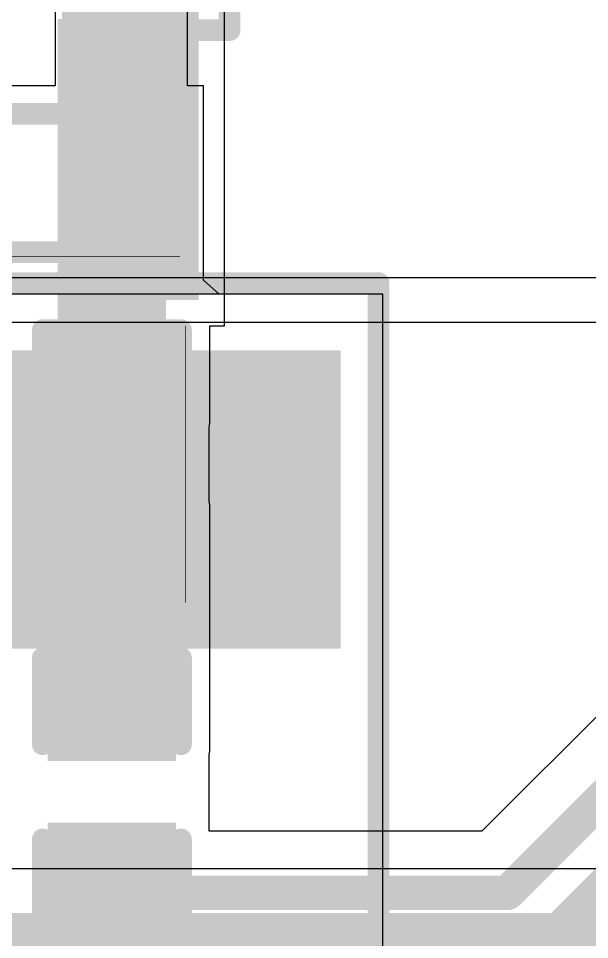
# Model space of a CAD drawing. Header units: inches. Extents: x 0 to 5271, y 0 to 5417.
# Drawn here: x 27.42 to 30.78, y 85.67 to 91.09 of the extents above; entities that cross this region are included whole.
import ezdxf

# ---------------------------------------------------------------- set-up
doc = ezdxf.new("R2010")
doc.units = ezdxf.units.IN
for name, color, linetype in [('Bottom Layer', 5, 'Continuous'), ('Bottom Overlay', 54, 'Continuous'), ('Bottom Paste', 16, 'Continuous'), ('Bottom Solder', 6, 'Continuous'), ('L2_GND1', 16, 'Continuous'), ('L6_SIG2', 130, 'Continuous'), ('Top Layer', 1, 'Continuous'), ('Top Overlay', 2, 'Continuous'), ('Top Paste', 8, 'Continuous'), ('Top Solder', 216, 'Continuous')]:
    doc.layers.add(name, color=color, linetype=linetype)

# ---------------------------------------------------------------- blocks, each defined once
blk = doc.blocks.new('8_SOIC_EP_153')
at = {"layer": 'Top Layer'}
blk.add_hatch(color=1, dxfattribs=at).paths.add_polyline_path([(-1.925, -1.605), (-1.925, -2.205), (-3.475, -2.205), (-3.475, -1.605)])
at = {"layer": 'Top Paste'}
blk.add_hatch(color=8, dxfattribs=at).paths.add_polyline_path([(-1.925, -1.605), (-1.925, -2.205), (-3.475, -2.205), (-3.475, -1.605)])
at = {"layer": 'Top Solder'}
blk.add_hatch(color=216, dxfattribs=at).paths.add_polyline_path([(-1.8234, -1.5034), (-1.8234, -2.3066), (-3.5766, -2.3066), (-3.5766, -1.5034)])
at = {"layer": 'Top Overlay'}
for points in [[(-1.9906, -2.3114, 0.127, 0.127, 0), (-1.9906, -2.4892, 0.127, 0.127, 0)], [(-1.9906, -2.4892, 0.127, 0.127, 0), (1.9906, -2.4892, 0.127, 0.127, 0)]]:
    blk.add_lwpolyline(points, format="xyseb", dxfattribs=at)
for points in [[(-2.0224, -2.3114, 0.0635, 0.0635, 1), (-1.9589, -2.3114, 0.0635, 0.0635, 1)], [(-2.0224, -2.4892, 0.0635, 0.0635, 1), (-1.9589, -2.4892, 0.0635, 0.0635, 1)], [(-2.0224, -2.4892, 0.0635, 0.0635, 1), (-1.9589, -2.4892, 0.0635, 0.0635, 1)]]:
    blk.add_lwpolyline(points, format="xyseb", close=True, dxfattribs=at)
blk = doc.blocks.new('R___0402_157')
at = {"layer": 'Top Layer'}
for points in [[(-0.6985, -0.3175), (-0.6985, 0.3175), (-0.2413, 0.3175), (-0.2413, -0.3175)], [(0.2413, -0.3175), (0.2413, 0.3175), (0.6985, 0.3175), (0.6985, -0.3175)]]:
    blk.add_hatch(color=1, dxfattribs=at).paths.add_polyline_path(points)
at = {"layer": 'Top Paste'}
for points in [[(-0.6985, -0.3175), (-0.6985, 0.3175), (-0.2413, 0.3175), (-0.2413, -0.3175)], [(0.2413, -0.3175), (0.2413, 0.3175), (0.6985, 0.3175), (0.6985, -0.3175)]]:
    blk.add_hatch(color=8, dxfattribs=at).paths.add_polyline_path(points)
at = {"layer": 'Top Solder'}
for points in [[(-0.7535, -0.3725), (-0.7535, 0.3725), (-0.1863, 0.3725), (-0.1863, -0.3725)], [(0.1863, -0.3725), (0.1863, 0.3725), (0.7535, 0.3725), (0.7535, -0.3725)]]:
    blk.add_hatch(color=216, dxfattribs=at).paths.add_polyline_path(points)
at = {"layer": 'Top Overlay'}
for points in [[(-0.7874, 0.4064, 0.127, 0.127, 0), (-0.7874, -0.4064, 0.127, 0.127, 0)], [(-0.7874, 0.4064, 0.127, 0.127, 0), (0.7874, 0.4064, 0.127, 0.127, 0)], [(0.7874, 0.4064, 0.127, 0.127, 0), (0.7874, -0.4064, 0.127, 0.127, 0)], [(-0.7874, -0.4064, 0.127, 0.127, 0), (0.7874, -0.4064, 0.127, 0.127, 0)], [(-0.8128, -0.4318, 0.00323, 0.00323, 0), (0.8128, -0.4318, 0.00323, 0.00323, 0)]]:
    blk.add_lwpolyline(points, format="xyseb", dxfattribs=at)
for points in [[(-0.8191, 0.4064, 0.0635, 0.0635, 1), (-0.7556, 0.4064, 0.0635, 0.0635, 1)], [(-0.8191, 0.4064, 0.0635, 0.0635, 1), (-0.7556, 0.4064, 0.0635, 0.0635, 1)], [(0.7557, 0.4064, 0.0635, 0.0635, 1), (0.8192, 0.4064, 0.0635, 0.0635, 1)], [(0.7557, 0.4064, 0.0635, 0.0635, 1), (0.8192, 0.4064, 0.0635, 0.0635, 1)], [(-0.8191, -0.4064, 0.0635, 0.0635, 1), (-0.7556, -0.4064, 0.0635, 0.0635, 1)], [(-0.8191, -0.4064, 0.0635, 0.0635, 1), (-0.7556, -0.4064, 0.0635, 0.0635, 1)], [(0.7557, -0.4064, 0.0635, 0.0635, 1), (0.8192, -0.4064, 0.0635, 0.0635, 1)], [(0.7557, -0.4064, 0.0635, 0.0635, 1), (0.8192, -0.4064, 0.0635, 0.0635, 1)], [(-0.8136, -0.4318, 0.00161, 0.00161, 1), (-0.812, -0.4318, 0.00161, 0.00161, 1)], [(0.812, -0.4318, 0.00161, 0.00161, 1), (0.8136, -0.4318, 0.00161, 0.00161, 1)]]:
    blk.add_lwpolyline(points, format="xyseb", close=True, dxfattribs=at)
blk = doc.blocks.new('YSPIT0630A_1R0M_B_199')
at = {"layer": 'Bottom Layer'}
blk.add_hatch(color=5, dxfattribs=at).paths.add_polyline_path([(-2.8, 2.8), (-1.25, 2.8), (-1.25, -2.8), (-2.8, -2.8)])
at = {"layer": 'Bottom Paste'}
blk.add_hatch(color=16, dxfattribs=at).paths.add_polyline_path([(-2.8, 2.8), (-1.25, 2.8), (-1.25, -2.8), (-2.8, -2.8)])
at = {"layer": 'Bottom Solder'}
blk.add_hatch(color=6, dxfattribs=at).paths.add_polyline_path([(-2.9016, 2.9016), (-1.1484, 2.9016), (-1.1484, -2.9016), (-2.9016, -2.9016)])
at = {"layer": 'Bottom Overlay'}
for points in [[(3.302, 3.1242, 0.127, 0.127, 0), (-3.298, 3.1242, 0.127, 0.127, 0)], [(-3.298, -3.2766, 0.127, 0.127, 0), (-3.298, 3.1242, 0.127, 0.127, 0)]]:
    blk.add_lwpolyline(points, format="xyseb", dxfattribs=at)
blk.add_lwpolyline([(-3.3297, 3.1242, 0.0635, 0.0635, 1), (-3.2662, 3.1242, 0.0635, 0.0635, 1)], format="xyseb", close=True, dxfattribs=at)
blk.add_lwpolyline([(-3.3297, 3.1242, 0.0635, 0.0635, 1), (-3.2662, 3.1242, 0.0635, 0.0635, 1)], format="xyseb", close=True, dxfattribs=at)
blk = doc.blocks.new('R___0402_B_224')
at = {"layer": 'Bottom Layer'}
for points in [[(-0.2413, 0.3174), (-0.2413, -0.3176), (-0.6985, -0.3176), (-0.6985, 0.3174)], [(0.6985, 0.3174), (0.6985, -0.3176), (0.2413, -0.3176), (0.2413, 0.3174)]]:
    blk.add_hatch(color=5, dxfattribs=at).paths.add_polyline_path(points)
at = {"layer": 'Bottom Paste'}
for points in [[(-0.2413, 0.3174), (-0.2413, -0.3176), (-0.6985, -0.3176), (-0.6985, 0.3174)], [(0.6985, 0.3174), (0.6985, -0.3176), (0.2413, -0.3176), (0.2413, 0.3174)]]:
    blk.add_hatch(color=16, dxfattribs=at).paths.add_polyline_path(points)
at = {"layer": 'Bottom Solder'}
for points in [[(-0.1863, 0.3725), (-0.1863, -0.3726), (-0.7535, -0.3726), (-0.7535, 0.3725)], [(0.7535, 0.3725), (0.7535, -0.3726), (0.1863, -0.3726), (0.1863, 0.3725)]]:
    blk.add_hatch(color=6, dxfattribs=at).paths.add_polyline_path(points)
at = {"layer": 'Bottom Overlay'}
for points in [[(-0.7874, 0.4063, 0.127, 0.127, 0), (-0.7874, -0.4065, 0.127, 0.127, 0)], [(0.7874, 0.4063, 0.127, 0.127, 0), (-0.7874, 0.4063, 0.127, 0.127, 0)], [(0.8128, 0.4317, 0.00323, 0.00323, 0), (-0.8128, 0.4317, 0.00323, 0.00323, 0)], [(0.7874, 0.4063, 0.127, 0.127, 0), (0.7874, -0.4065, 0.127, 0.127, 0)], [(0.7874, -0.4065, 0.127, 0.127, 0), (-0.7874, -0.4065, 0.127, 0.127, 0)]]:
    blk.add_lwpolyline(points, format="xyseb", dxfattribs=at)
for points in [[(-0.8192, 0.4063, 0.0635, 0.0635, 1), (-0.7557, 0.4063, 0.0635, 0.0635, 1)], [(-0.8192, 0.4063, 0.0635, 0.0635, 1), (-0.7557, 0.4063, 0.0635, 0.0635, 1)], [(-0.8136, 0.4317, 0.00161, 0.00161, 1), (-0.812, 0.4317, 0.00161, 0.00161, 1)], [(0.7556, 0.4063, 0.0635, 0.0635, 1), (0.8191, 0.4063, 0.0635, 0.0635, 1)], [(0.7556, 0.4063, 0.0635, 0.0635, 1), (0.8191, 0.4063, 0.0635, 0.0635, 1)], [(0.812, 0.4317, 0.00161, 0.00161, 1), (0.8136, 0.4317, 0.00161, 0.00161, 1)], [(-0.8192, -0.4065, 0.0635, 0.0635, 1), (-0.7557, -0.4065, 0.0635, 0.0635, 1)], [(-0.8192, -0.4065, 0.0635, 0.0635, 1), (-0.7557, -0.4065, 0.0635, 0.0635, 1)], [(0.7556, -0.4065, 0.0635, 0.0635, 1), (0.8191, -0.4065, 0.0635, 0.0635, 1)], [(0.7556, -0.4065, 0.0635, 0.0635, 1), (0.8191, -0.4065, 0.0635, 0.0635, 1)]]:
    blk.add_lwpolyline(points, format="xyseb", close=True, dxfattribs=at)
blk = doc.blocks.new('C___0402_400')
at = {"layer": 'Top Layer'}
for points in [[(-0.6985, -0.3175), (-0.6985, 0.3175), (-0.2413, 0.3175), (-0.2413, -0.3175)], [(0.2413, -0.3175), (0.2413, 0.3175), (0.6985, 0.3175), (0.6985, -0.3175)]]:
    blk.add_hatch(color=1, dxfattribs=at).paths.add_polyline_path(points)
at = {"layer": 'Top Paste'}
for points in [[(-0.6985, -0.3175), (-0.6985, 0.3175), (-0.2413, 0.3175), (-0.2413, -0.3175)], [(0.2413, -0.3175), (0.2413, 0.3175), (0.6985, 0.3175), (0.6985, -0.3175)]]:
    blk.add_hatch(color=8, dxfattribs=at).paths.add_polyline_path(points)
at = {"layer": 'Top Solder'}
for points in [[(-0.7585, -0.3775), (-0.7585, 0.3775), (-0.1813, 0.3775), (-0.1813, -0.3775)], [(0.1813, -0.3775), (0.1813, 0.3775), (0.7585, 0.3775), (0.7585, -0.3775)]]:
    blk.add_hatch(color=216, dxfattribs=at).paths.add_polyline_path(points)
at = {"layer": 'Top Overlay'}
for points in [[(-0.7874, 0.4064, 0.127, 0.127, 0), (-0.7874, -0.4064, 0.127, 0.127, 0)], [(-0.7874, 0.4064, 0.127, 0.127, 0), (-0.2794, 0.4064, 0.127, 0.127, 0)], [(0.2794, 0.4064, 0.127, 0.127, 0), (0.7874, 0.4064, 0.127, 0.127, 0)], [(0.7874, 0.4064, 0.127, 0.127, 0), (0.7874, -0.4064, 0.127, 0.127, 0)], [(-0.7874, -0.4064, 0.127, 0.127, 0), (-0.2794, -0.4064, 0.127, 0.127, 0)], [(0.2794, -0.4064, 0.127, 0.127, 0), (0.7874, -0.4064, 0.127, 0.127, 0)]]:
    blk.add_lwpolyline(points, format="xyseb", dxfattribs=at)
for points in [[(-0.8191, 0.4064, 0.0635, 0.0635, 1), (-0.7556, 0.4064, 0.0635, 0.0635, 1)], [(-0.8191, 0.4064, 0.0635, 0.0635, 1), (-0.7556, 0.4064, 0.0635, 0.0635, 1)], [(-0.3111, 0.4064, 0.0635, 0.0635, 1), (-0.2476, 0.4064, 0.0635, 0.0635, 1)], [(0.2477, 0.4064, 0.0635, 0.0635, 1), (0.3112, 0.4064, 0.0635, 0.0635, 1)], [(0.7557, 0.4064, 0.0635, 0.0635, 1), (0.8192, 0.4064, 0.0635, 0.0635, 1)], [(0.7557, 0.4064, 0.0635, 0.0635, 1), (0.8192, 0.4064, 0.0635, 0.0635, 1)], [(-0.8191, -0.4064, 0.0635, 0.0635, 1), (-0.7556, -0.4064, 0.0635, 0.0635, 1)], [(-0.8191, -0.4064, 0.0635, 0.0635, 1), (-0.7556, -0.4064, 0.0635, 0.0635, 1)], [(-0.3111, -0.4064, 0.0635, 0.0635, 1), (-0.2476, -0.4064, 0.0635, 0.0635, 1)], [(0.2477, -0.4064, 0.0635, 0.0635, 1), (0.3112, -0.4064, 0.0635, 0.0635, 1)], [(0.7557, -0.4064, 0.0635, 0.0635, 1), (0.8192, -0.4064, 0.0635, 0.0635, 1)], [(0.7557, -0.4064, 0.0635, 0.0635, 1), (0.8192, -0.4064, 0.0635, 0.0635, 1)]]:
    blk.add_lwpolyline(points, format="xyseb", close=True, dxfattribs=at)

msp = doc.modelspace()

# ---------------------------------------------------------------- hatches: boundary and pattern name
at = {"layer": 'Top Layer'}
for points in [[(27.656, 88.7078), (28.291, 88.7078), (28.291, 91.0831), (27.656, 91.0831)], [(28.291, 88.2252), (27.656, 88.2252), (27.656, 86.7808), (28.291, 86.7808)]]:
    msp.add_hatch(color=1, dxfattribs=at).paths.add_polyline_path(points)

# ---------------------------------------------------------------- linework, layer by layer
at = {"layer": 'Bottom Layer'}
for p, q in [((27.6406, 91.2993), (27.6406, 90.6908)), ((28.4175, 90.6908), (28.4175, 91.1384)), ((27.6406, 90.6908), (27.3429, 90.6908)), ((28.5116, 90.6908), (28.4175, 90.6908)), ((28.5116, 89.5478), (28.5116, 90.6908)), ((28.6046, 89.4655), (28.5116, 89.5478)), ((29.5656, 89.4655), (23.1648, 89.4655)), ((29.5656, 89.4655), (28.6046, 89.4655)), ((29.5656, 83.025), (29.5656, 89.4655)), ((29.5656, 83.025), (29.5656, 89.4655))]:
    msp.add_line(p, q, dxfattribs=at)
for points in [[(28.029, 90.1193, 0.254, 0.254, 0), (28.029, 91.2993, 0.254, 0.254, 0)], [(27.6222, 88.258, 0.3048, 0.3048, 0), (28.2448, 88.8806, 0.3048, 0.3048, 0)], [(26.416, 88.258, 0.3048, 0.3048, 0), (27.6222, 88.258, 0.3048, 0.3048, 0)]]:
    msp.add_lwpolyline(points, format="xyseb", dxfattribs=at)
for points in [[(27.9655, 90.1193, 0.127, 0.127, 1), (28.0925, 90.1193, 0.127, 0.127, 1)], [(28.1686, 88.8806, 0.1524, 0.1524, 1), (28.321, 88.8806, 0.1524, 0.1524, 1)], [(27.546, 88.258, 0.1524, 0.1524, 1), (27.6984, 88.258, 0.1524, 0.1524, 1)], [(27.546, 88.258, 0.1524, 0.1524, 1), (27.6984, 88.258, 0.1524, 0.1524, 1)]]:
    msp.add_lwpolyline(points, format="xyseb", close=True, dxfattribs=at)
at = {"layer": 'L2_GND1'}
for p, q in [((44.5172, 89.5604), (23.5297, 89.5604)), ((23.5297, 89.3014), (41.0267, 89.3014))]:
    msp.add_line(p, q, dxfattribs=at)
at = {"layer": 'L6_SIG2'}
msp.add_line((48.4604, 86.0876), (12.0583, 86.0876), dxfattribs=at)
msp.add_lwpolyline([(11.9081, 85.725, 0.2032, 0.2032, 0), (48.4604, 85.725, 0.2032, 0.2032, 0)], format="xyseb", dxfattribs=at)
at = {"layer": 'Top Layer'}
for p, q in [((28.6353, 89.2791), (28.6353, 91.1532)), ((28.55, 88.7078), (28.55, 89.2791)), ((28.55, 89.2791), (28.6353, 89.2791)), ((28.545, 88.6828), (28.55, 88.7078)), ((28.545, 88.2502), (28.545, 88.6828)), ((28.55, 88.2252), (28.545, 88.2502)), ((28.55, 86.7808), (28.55, 88.2252)), ((31.7814, 87.9427), (30.1474, 86.3087)), ((28.545, 86.7558), (28.55, 86.7808)), ((28.545, 86.3087), (28.545, 86.7558)), ((30.1474, 86.3087), (28.545, 86.3087))]:
    msp.add_line(p, q, dxfattribs=at)
for points in [[(30.2976, 85.9461, 0.2032, 0.2032, 0), (32.0378, 87.6864, 0.2032, 0.2032, 0)], [(30.4237, 85.5522, 0.2032, 0.2032, 0), (32.1917, 87.3203, 0.2032, 0.2032, 0)], [(26.9982, 86.0696, 0.2032, 0.2032, 0), (27.5156, 85.5522, 0.2032, 0.2032, 0)], [(27.9735, 86.0696, 0.2032, 0.2032, 0), (28.097, 85.9461, 0.2032, 0.2032, 0)], [(28.097, 85.9461, 0.2032, 0.2032, 0), (30.2976, 85.9461, 0.2032, 0.2032, 0)]]:
    msp.add_lwpolyline(points, format="xyseb", dxfattribs=at)
for points in [[(27.9227, 86.0696, 0.1016, 0.1016, 1), (28.0243, 86.0696, 0.1016, 0.1016, 1)], [(28.0462, 85.9461, 0.1016, 0.1016, 1), (28.1478, 85.9461, 0.1016, 0.1016, 1)], [(28.0462, 85.9461, 0.1016, 0.1016, 1), (28.1478, 85.9461, 0.1016, 0.1016, 1)], [(30.2468, 85.9461, 0.1016, 0.1016, 1), (30.3484, 85.9461, 0.1016, 0.1016, 1)], [(30.2468, 85.9461, 0.1016, 0.1016, 1), (30.3484, 85.9461, 0.1016, 0.1016, 1)]]:
    msp.add_lwpolyline(points, format="xyseb", close=True, dxfattribs=at)

# ---------------------------------------------------------------- block references
for name, p, rotation in [('8_SOIC_EP_153', (26.1763, 93.0081), 90), ('R___0402_B_224', (27.5591, 90.1192), 180), ('YSPIT0630A_1R0M_B_199', (26.416, 86.233), 270), ('R___0402_157', (27.9735, 88.4665), 90), ('C___0402_400', (27.9735, 86.5395), 90)]:
    msp.add_blockref(name, p, dxfattribs=dict(rotation=rotation))

doc.saveas('drawing.dxf')
